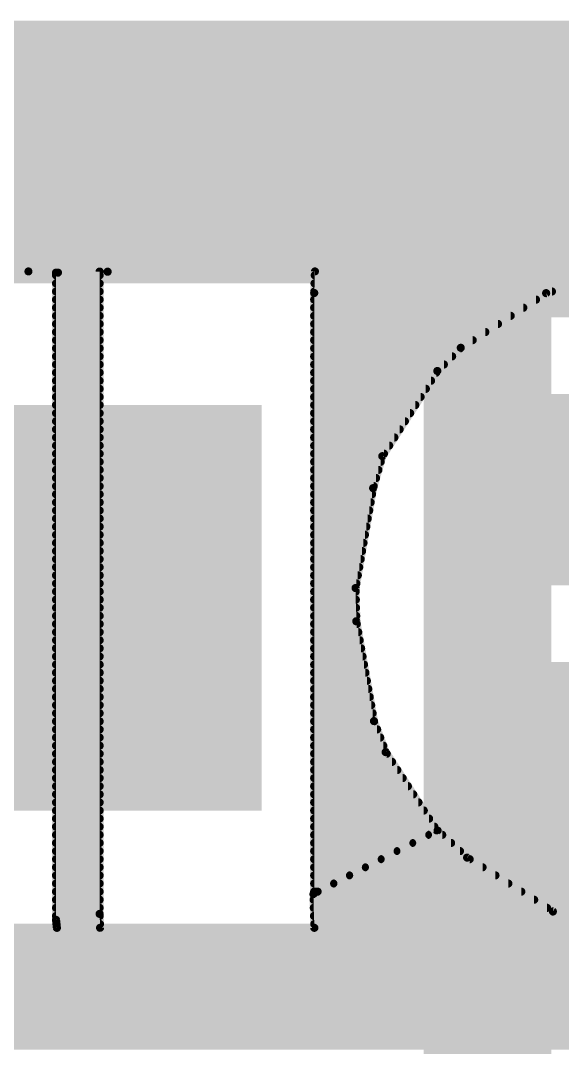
# Model space of a CAD drawing. Extents: x -27.9 to 58.7, y -12 to 40.1.
# Drawn here: x 23.142 to 23.992, y 16.71 to 18.319 of the extents above; entities that cross this region are included whole.
import ezdxf

# ---------------------------------------------------------------- set-up
doc = ezdxf.new("R2010")
doc.units = 0
for name, color, linetype in [('16', 132, 'CONTINUOUS'), ('21', 41, 'CONTINUOUS'), ('22', 40, 'CONTINUOUS')]:
    doc.layers.add(name, color=color, linetype=linetype)

# ---------------------------------------------------------------- blocks, each defined once
blk = doc.blocks.new('RECT')
blk.add_solid([(-0.5, -0.5), (0.5, -0.5), (-0.5, 0.5), (0.5, 0.5)])

msp = doc.modelspace()

# ---------------------------------------------------------------- linework, layer by layer
at = {"layer": '21', "const_width": 0.0127}
for points in [[(24.0608, 18.3123), (20.3557, 18.3123)], [(20.2309, 18.3007), (24.1764, 18.3007)], [(20.1442, 18.288), (24.2568, 18.288)], [(20.1038, 18.2753), (24.3015, 18.2753)], [(20.023, 18.2499), (24.3814, 18.2499)], [(20.0634, 18.2626), (24.3424, 18.2626)], [(19.9875, 18.2372), (24.4156, 18.2372)], [(19.9641, 18.2245), (24.4406, 18.2245)], [(19.9173, 18.1991), (24.4872, 18.1991)], [(19.9407, 18.2118), (24.4639, 18.2118)], [(19.8939, 18.1864), (24.5105, 18.1864)], [(19.8705, 18.1737), (24.5339, 18.1737)], [(19.8493, 18.161), (24.5572, 18.161)], [(19.816, 18.1356), (24.589, 18.1356)], [(19.8327, 18.1483), (24.5736, 18.1483)], [(19.8004, 18.1229), (24.6044, 18.1229)], [(19.785, 18.1102), (24.6198, 18.1102)], [(19.7696, 18.0975), (24.6352, 18.0975)], [(19.7388, 18.0721), (24.6659, 18.0721)], [(19.7542, 18.0848), (24.6506, 18.0848)], [(19.7249, 18.0594), (24.6813, 18.0594)], [(19.7126, 18.0467), (24.693, 18.0467)], [(19.7002, 18.034), (24.7044, 18.034)], [(19.6783, 18.0086), (24.7264, 18.0086)], [(19.6888, 18.0213), (24.7158, 18.0213)], [(19.6679, 17.9959), (24.7369, 17.9959)], [(19.6574, 17.9832), (24.7474, 17.9832)], [(19.6364, 17.9578), (24.7683, 17.9578)], [(19.6469, 17.9705), (24.7579, 17.9705)], [(19.6261, 17.9451), (24.7788, 17.9451)], [(20.3647, 17.9324), (24.1685, 17.9324)], [(22.89, 17.9258), (23.1546, 17.9258)], [(23.1546, 17.9258), (23.2009, 17.9239)], [(23.2662, 17.9255), (23.1979, 17.9238)], [(23.2009, 17.9239), (23.2787, 17.9253)], [(23.2662, 16.9196), (23.2662, 17.9255)], [(23.2787, 17.9253), (23.6036, 17.9258)], [(23.6036, 17.9258), (23.6025, 17.892)], [(23.1979, 17.9238), (23.1979, 16.9103)], [(23.1979, 17.9197), (23.2662, 17.9197)], [(23.6034, 17.9197), (24.0956, 17.9197)], [(23.1979, 17.907), (23.2662, 17.907)], [(23.1979, 17.8943), (23.2662, 17.8943)], [(23.6026, 17.8943), (23.975, 17.8943)], [(23.603, 17.907), (24.0227, 17.907)], [(23.966, 17.8918), (24.0162, 17.9059)], [(23.1979, 17.8816), (23.2662, 17.8816)], [(23.6025, 17.892), (23.6025, 16.9518)], [(23.6025, 17.8816), (23.9501, 17.8816)], [(23.8322, 17.8062), (23.966, 17.8918)], [(23.1979, 17.8689), (23.2662, 17.8689)], [(23.6025, 17.8689), (23.9302, 17.8689)], [(23.1979, 17.8562), (23.2662, 17.8562)], [(23.6025, 17.8562), (23.9104, 17.8562)], [(23.1979, 17.8435), (23.2662, 17.8435)], [(23.1979, 17.8308), (23.2662, 17.8308)], [(23.6025, 17.8435), (23.8905, 17.8435)], [(23.6025, 17.8308), (23.8707, 17.8308)], [(23.1979, 17.8181), (23.2662, 17.8181)], [(23.6025, 17.8181), (23.8508, 17.8181)], [(23.1979, 17.8054), (23.2662, 17.8054)], [(23.6025, 17.8054), (23.8314, 17.8054)], [(23.7954, 17.7698), (23.8322, 17.8062)], [(23.1979, 17.7927), (23.2662, 17.7927)], [(23.6025, 17.7927), (23.8186, 17.7927)], [(23.1979, 17.78), (23.2662, 17.78)], [(23.1979, 17.7673), (23.2662, 17.7673)], [(23.6025, 17.78), (23.8057, 17.78)], [(23.6025, 17.7673), (23.7938, 17.7673)], [(23.7093, 17.6364), (23.7954, 17.7698)], [(23.1979, 17.7546), (23.2662, 17.7546)], [(23.6025, 17.7546), (23.7856, 17.7546)], [(23.1979, 17.7419), (23.2662, 17.7419)], [(23.6025, 17.7419), (23.7774, 17.7419)], [(23.1979, 17.7292), (23.2662, 17.7292)], [(23.1979, 17.7165), (23.2662, 17.7165)], [(23.6025, 17.7292), (23.7692, 17.7292)], [(23.6025, 17.7165), (23.761, 17.7165)], [(23.1979, 17.7038), (23.2662, 17.7038)], [(23.6025, 17.7038), (23.7528, 17.7038)], [(23.1979, 17.6911), (23.2662, 17.6911)], [(23.6025, 17.6911), (23.7446, 17.6911)], [(23.1979, 17.6784), (23.2662, 17.6784)], [(23.6025, 17.6784), (23.7364, 17.6784)], [(23.1979, 17.6657), (23.2662, 17.6657)], [(23.1979, 17.653), (23.2662, 17.653)], [(23.6025, 17.6657), (23.7282, 17.6657)], [(23.6025, 17.653), (23.72, 17.653)], [(23.1979, 17.6403), (23.2662, 17.6403)], [(23.6025, 17.6403), (23.7118, 17.6403)], [(23.6948, 17.5864), (23.7093, 17.6364)], [(23.1979, 17.6276), (23.2662, 17.6276)], [(23.6025, 17.6276), (23.7067, 17.6276)], [(23.1979, 17.6149), (23.2662, 17.6149)], [(23.6025, 17.6149), (23.7031, 17.6149)], [(23.1979, 17.6022), (23.2662, 17.6022)], [(23.1979, 17.5895), (23.2662, 17.5895)], [(23.6025, 17.6022), (23.6994, 17.6022)], [(23.6025, 17.5895), (23.6957, 17.5895)], [(23.1979, 17.5768), (23.2662, 17.5768)], [(23.6025, 17.5768), (23.6931, 17.5768)], [(23.6673, 17.43), (23.6948, 17.5864)], [(23.1979, 17.5641), (23.2662, 17.5641)], [(23.6025, 17.5641), (23.6909, 17.5641)], [(23.1979, 17.5514), (23.2662, 17.5514)], [(23.6025, 17.5514), (23.6887, 17.5514)], [(23.1979, 17.5387), (23.2662, 17.5387)], [(23.1979, 17.526), (23.2662, 17.526)], [(23.6025, 17.5387), (23.6864, 17.5387)], [(23.6025, 17.526), (23.6842, 17.526)], [(23.1979, 17.5133), (23.2662, 17.5133)], [(23.6025, 17.5133), (23.682, 17.5133)], [(23.1979, 17.5006), (23.2662, 17.5006)], [(23.6025, 17.5006), (23.6797, 17.5006)], [(23.1979, 17.4879), (23.2662, 17.4879)], [(23.1979, 17.4752), (23.2662, 17.4752)], [(23.6025, 17.4879), (23.6775, 17.4879)], [(23.6025, 17.4752), (23.6753, 17.4752)], [(23.1979, 17.4625), (23.2662, 17.4625)], [(23.6025, 17.4625), (23.673, 17.4625)], [(23.1979, 17.4498), (23.2662, 17.4498)], [(23.6025, 17.4498), (23.6708, 17.4498)], [(23.1979, 17.4371), (23.2662, 17.4371)], [(23.6025, 17.4371), (23.6686, 17.4371)], [(23.6685, 17.3779), (23.6673, 17.43)], [(23.1979, 17.4244), (23.2662, 17.4244)], [(23.1979, 17.4117), (23.2662, 17.4117)], [(23.6025, 17.4244), (23.6675, 17.4244)], [(23.6025, 17.4117), (23.6677, 17.4117)], [(23.1979, 17.399), (23.2662, 17.399)], [(23.6025, 17.399), (23.668, 17.399)], [(23.1979, 17.3863), (23.2662, 17.3863)], [(23.6025, 17.3863), (23.6683, 17.3863)], [(23.1979, 17.3736), (23.2662, 17.3736)], [(23.6025, 17.3736), (23.6692, 17.3736)], [(23.6962, 17.2215), (23.6685, 17.3779)], [(23.1979, 17.3609), (23.2662, 17.3609)], [(23.1979, 17.3482), (23.2662, 17.3482)], [(23.6025, 17.3609), (23.6715, 17.3609)], [(23.6025, 17.3482), (23.6737, 17.3482)], [(23.1979, 17.3355), (23.2662, 17.3355)], [(23.6025, 17.3355), (23.676, 17.3355)], [(23.1979, 17.3228), (23.2662, 17.3228)], [(23.6025, 17.3228), (23.6782, 17.3228)], [(23.1979, 17.3101), (23.2662, 17.3101)], [(23.6025, 17.3101), (23.6805, 17.3101)], [(23.1979, 17.2974), (23.2662, 17.2974)], [(23.1979, 17.2847), (23.2662, 17.2847)], [(23.6025, 17.2974), (23.6827, 17.2974)], [(23.6025, 17.2847), (23.685, 17.2847)], [(23.1979, 17.272), (23.2662, 17.272)], [(23.6025, 17.272), (23.6872, 17.272)], [(23.1979, 17.2593), (23.2662, 17.2593)], [(23.6025, 17.2593), (23.6895, 17.2593)], [(23.1979, 17.2466), (23.2662, 17.2466)], [(23.1979, 17.2339), (23.2662, 17.2339)], [(23.6025, 17.2466), (23.6918, 17.2466)], [(23.6025, 17.2339), (23.694, 17.2339)], [(23.1979, 17.2212), (23.2662, 17.2212)], [(23.6025, 17.2212), (23.6963, 17.2212)], [(23.7145, 17.173), (23.6962, 17.2215)], [(23.1979, 17.2085), (23.2662, 17.2085)], [(23.6025, 17.2085), (23.7011, 17.2085)], [(23.1979, 17.1958), (23.2662, 17.1958)], [(23.6025, 17.1958), (23.7059, 17.1958)], [(23.1979, 17.1831), (23.2662, 17.1831)], [(23.1979, 17.1704), (23.2662, 17.1704)], [(23.6025, 17.1831), (23.7107, 17.1831)], [(23.6025, 17.1704), (23.7162, 17.1704)], [(23.7945, 17.0505), (23.7145, 17.173)], [(23.1979, 17.1577), (23.2662, 17.1577)], [(23.6025, 17.1577), (23.7245, 17.1577)], [(23.1979, 17.145), (23.2662, 17.145)], [(23.6025, 17.145), (23.7328, 17.145)], [(23.1979, 17.1323), (23.2662, 17.1323)], [(23.6025, 17.1323), (23.7411, 17.1323)], [(23.1979, 17.1196), (23.2662, 17.1196)], [(23.1979, 17.1069), (23.2662, 17.1069)], [(23.6025, 17.1196), (23.7493, 17.1196)], [(23.6025, 17.1069), (23.7576, 17.1069)], [(23.1979, 17.0942), (23.2662, 17.0942)], [(23.6025, 17.0942), (23.7659, 17.0942)], [(23.1979, 17.0815), (23.2662, 17.0815)], [(23.6025, 17.0815), (23.7742, 17.0815)], [(23.1979, 17.0688), (23.2662, 17.0688)], [(23.6025, 17.0688), (23.7825, 17.0688)], [(23.1979, 17.0561), (23.2662, 17.0561)], [(23.1979, 17.0434), (23.2662, 17.0434)], [(23.7959, 17.05), (23.6014, 16.9506)], [(23.6025, 17.0561), (23.7908, 17.0561)], [(23.6025, 16.9518), (23.7945, 17.0505)], [(23.6025, 17.0434), (23.7807, 17.0434)], [(23.7829, 17.0434), (23.8031, 17.0434)], [(23.8421, 17.0078), (23.7959, 17.05)], [(23.1979, 17.0307), (23.2662, 17.0307)], [(23.6025, 17.0307), (23.756, 17.0307)], [(23.758, 17.0307), (23.817, 17.0307)], [(23.1979, 17.018), (23.2662, 17.018)], [(23.6025, 17.018), (23.7313, 17.018)], [(23.7332, 17.018), (23.8309, 17.018)], [(23.1979, 17.0053), (23.2662, 17.0053)], [(23.1979, 16.9926), (23.2662, 16.9926)], [(23.6025, 17.0053), (23.7066, 17.0053)], [(23.6025, 16.9926), (23.6819, 16.9926)], [(23.6835, 16.9926), (23.8663, 16.9926)], [(23.7083, 17.0053), (23.8461, 17.0053)], [(23.9765, 16.9234), (23.8421, 17.0078)], [(23.1979, 16.9799), (23.2662, 16.9799)], [(23.6025, 16.9799), (23.6572, 16.9799)], [(23.6586, 16.9799), (23.8865, 16.9799)], [(23.1979, 16.9672), (23.2662, 16.9672)], [(23.6025, 16.9672), (23.6325, 16.9672)], [(23.6338, 16.9672), (23.9067, 16.9672)], [(23.1979, 16.9545), (23.2662, 16.9545)], [(23.6014, 16.9506), (23.6027, 16.8979)], [(23.6025, 16.9545), (23.6078, 16.9545)], [(23.6089, 16.9545), (23.927, 16.9545)], [(23.1979, 16.9418), (23.2662, 16.9418)], [(23.1979, 16.9291), (23.2662, 16.9291)], [(23.6016, 16.9418), (23.9472, 16.9418)], [(23.6019, 16.9291), (23.9674, 16.9291)], [(23.1979, 16.9164), (23.2663, 16.9164)], [(23.2669, 16.8979), (23.2662, 16.9196)], [(23.6022, 16.9164), (24.0171, 16.9164)], [(24.1852, 16.8875), (23.9765, 16.9234)], [(23.1992, 16.8979), (22.8613, 16.8979)], [(23.1979, 16.9103), (23.1992, 16.8979)], [(23.1986, 16.9037), (23.2667, 16.9037)], [(23.6027, 16.8979), (23.2669, 16.8979)], [(23.6026, 16.9037), (24.0909, 16.9037)], [(20.9578, 16.891), (24.1646, 16.891)], [(20.9578, 16.8783), (24.7638, 16.8783)], [(20.9578, 16.8656), (24.7533, 16.8656)], [(20.9578, 16.8529), (24.7428, 16.8529)], [(20.9578, 16.8402), (24.7323, 16.8402)], [(20.9578, 16.8275), (24.7219, 16.8275)], [(20.9578, 16.8148), (24.7112, 16.8148)], [(20.9578, 16.8021), (24.6991, 16.8021)], [(20.9578, 16.7894), (24.687, 16.7894)], [(20.9578, 16.7767), (24.6746, 16.7767)], [(20.9578, 16.764), (24.6589, 16.764)], [(20.9578, 16.7513), (24.6433, 16.7513)], [(20.9578, 16.7386), (24.6276, 16.7386)], [(20.9578, 16.7259), (24.6119, 16.7259)], [(20.9578, 16.7132), (24.5963, 16.7132)]]:
    msp.add_lwpolyline(points, dxfattribs=at)
at = {"layer": '21', "const_width": 0.0064}
for points in [[(23.1548, 17.9289, 1), (23.1545, 17.9226)], [(23.1546, 17.9226, 1), (23.1546, 17.9289)], [(23.2694, 17.9255, 1), (23.263, 17.9255)], [(23.2663, 17.9223, 1), (23.2661, 17.9286)], [(23.2787, 17.9285, 1), (23.2787, 17.9221)], [(23.2788, 17.9221, 1), (23.2787, 17.9285)], [(23.6068, 17.9256, 1), (23.6005, 17.9259)], [(23.6036, 17.9226, 1), (23.6036, 17.9289)], [(23.1978, 17.927, 1), (23.1979, 17.9207)], [(23.201, 17.9238, 1), (23.1947, 17.9238)], [(23.1979, 17.9229, 1), (23.1979, 17.9165)], [(23.2008, 17.927, 1), (23.201, 17.9207)], [(23.2008, 17.9207, 1), (23.201, 17.927)], [(23.2662, 17.9165, 1), (23.2662, 17.9229)], [(23.6034, 17.9229, 1), (23.6034, 17.9165)], [(23.1979, 17.9102, 1), (23.1979, 17.9038)], [(23.1979, 17.8975, 1), (23.1979, 17.8911)], [(23.2662, 17.9038, 1), (23.2662, 17.9102)], [(23.2662, 17.8911, 1), (23.2662, 17.8975)], [(23.6026, 17.8975, 1), (23.6026, 17.8911)], [(23.603, 17.9102, 1), (23.603, 17.9038)], [(23.975, 17.8911, 1), (23.975, 17.8975)], [(23.1979, 17.8848, 1), (23.1979, 17.8784)], [(23.2662, 17.8784, 1), (23.2662, 17.8848)], [(23.6057, 17.892, 1), (23.5993, 17.892)], [(23.5993, 17.8921, 1), (23.6057, 17.8919)], [(23.6025, 17.8848, 1), (23.6025, 17.8784)], [(23.9501, 17.8784, 1), (23.9501, 17.8848)], [(23.9651, 17.8948, 1), (23.9668, 17.8887)], [(23.9677, 17.8891, 1), (23.9643, 17.8944)], [(23.1979, 17.8721, 1), (23.1979, 17.8657)], [(23.2662, 17.8657, 1), (23.2662, 17.8721)], [(23.6025, 17.8721, 1), (23.6025, 17.8657)], [(23.9302, 17.8657, 1), (23.9302, 17.8721)], [(23.1979, 17.8594, 1), (23.1979, 17.853)], [(23.2662, 17.853, 1), (23.2662, 17.8594)], [(23.6025, 17.8594, 1), (23.6025, 17.853)], [(23.9104, 17.853, 1), (23.9104, 17.8594)], [(23.1979, 17.8467, 1), (23.1979, 17.8403)], [(23.1979, 17.834, 1), (23.1979, 17.8276)], [(23.2662, 17.8403, 1), (23.2662, 17.8467)], [(23.2662, 17.8276, 1), (23.2662, 17.834)], [(23.6025, 17.8467, 1), (23.6025, 17.8403)], [(23.6025, 17.834, 1), (23.6025, 17.8276)], [(23.8707, 17.8276, 1), (23.8707, 17.834)], [(23.8905, 17.8403, 1), (23.8905, 17.8467)], [(23.1979, 17.8213, 1), (23.1979, 17.8149)], [(23.2662, 17.8149, 1), (23.2662, 17.8213)], [(23.6025, 17.8213, 1), (23.6025, 17.8149)], [(23.8508, 17.8149, 1), (23.8508, 17.8213)], [(23.1979, 17.8086, 1), (23.1979, 17.8022)], [(23.2662, 17.8022, 1), (23.2662, 17.8086)], [(23.6025, 17.8086, 1), (23.6025, 17.8022)], [(23.8305, 17.8089, 1), (23.8339, 17.8035)], [(23.8344, 17.8039, 1), (23.83, 17.8084)], [(23.8314, 17.8022, 1), (23.8314, 17.8086)], [(23.1979, 17.7959, 1), (23.1979, 17.7895)], [(23.2662, 17.7895, 1), (23.2662, 17.7959)], [(23.6025, 17.7959, 1), (23.6025, 17.7895)], [(23.8186, 17.7895, 1), (23.8186, 17.7959)], [(23.1979, 17.7832, 1), (23.1979, 17.7768)], [(23.1979, 17.7705, 1), (23.1979, 17.7641)], [(23.2662, 17.7768, 1), (23.2662, 17.7832)], [(23.2662, 17.7641, 1), (23.2662, 17.7705)], [(23.6025, 17.7832, 1), (23.6025, 17.7768)], [(23.6025, 17.7705, 1), (23.6025, 17.7641)], [(23.7932, 17.7721, 1), (23.7977, 17.7676)], [(23.7981, 17.7681, 1), (23.7928, 17.7715)], [(23.7938, 17.7641, 1), (23.7938, 17.7705)], [(23.8057, 17.7768, 1), (23.8057, 17.7832)], [(23.1979, 17.7578, 1), (23.1979, 17.7514)], [(23.2662, 17.7514, 1), (23.2662, 17.7578)], [(23.6025, 17.7578, 1), (23.6025, 17.7514)], [(23.7856, 17.7514, 1), (23.7856, 17.7578)], [(23.1979, 17.7451, 1), (23.1979, 17.7387)], [(23.2662, 17.7387, 1), (23.2662, 17.7451)], [(23.6025, 17.7451, 1), (23.6025, 17.7387)], [(23.7774, 17.7387, 1), (23.7774, 17.7451)], [(23.1979, 17.7324, 1), (23.1979, 17.726)], [(23.1979, 17.7197, 1), (23.1979, 17.7133)], [(23.2662, 17.726, 1), (23.2662, 17.7324)], [(23.2662, 17.7133, 1), (23.2662, 17.7197)], [(23.6025, 17.7324, 1), (23.6025, 17.726)], [(23.6025, 17.7197, 1), (23.6025, 17.7133)], [(23.761, 17.7133, 1), (23.761, 17.7197)], [(23.7692, 17.726, 1), (23.7692, 17.7324)], [(23.1979, 17.707, 1), (23.1979, 17.7006)], [(23.2662, 17.7006, 1), (23.2662, 17.707)], [(23.6025, 17.707, 1), (23.6025, 17.7006)], [(23.7528, 17.7006, 1), (23.7528, 17.707)], [(23.1979, 17.6943, 1), (23.1979, 17.6879)], [(23.2662, 17.6879, 1), (23.2662, 17.6943)], [(23.6025, 17.6943, 1), (23.6025, 17.6879)], [(23.7446, 17.6879, 1), (23.7446, 17.6943)], [(23.1979, 17.6816, 1), (23.1979, 17.6752)], [(23.2662, 17.6752, 1), (23.2662, 17.6816)], [(23.6025, 17.6816, 1), (23.6025, 17.6752)], [(23.7364, 17.6752, 1), (23.7364, 17.6816)], [(23.1979, 17.6689, 1), (23.1979, 17.6625)], [(23.1979, 17.6562, 1), (23.1979, 17.6498)], [(23.2662, 17.6625, 1), (23.2662, 17.6689)], [(23.2662, 17.6498, 1), (23.2662, 17.6562)], [(23.6025, 17.6689, 1), (23.6025, 17.6625)], [(23.6025, 17.6562, 1), (23.6025, 17.6498)], [(23.72, 17.6498, 1), (23.72, 17.6562)], [(23.7282, 17.6625, 1), (23.7282, 17.6689)], [(23.1979, 17.6435, 1), (23.1979, 17.6371)], [(23.2662, 17.6371, 1), (23.2662, 17.6435)], [(23.6025, 17.6435, 1), (23.6025, 17.6371)], [(23.7123, 17.6356, 1), (23.7062, 17.6373)], [(23.7118, 17.6371, 1), (23.7118, 17.6435)], [(23.1979, 17.6308, 1), (23.1979, 17.6244)], [(23.2662, 17.6244, 1), (23.2662, 17.6308)], [(23.6025, 17.6308, 1), (23.6025, 17.6244)], [(23.7066, 17.6382, 1), (23.7119, 17.6347)], [(23.7067, 17.6244, 1), (23.7067, 17.6308)], [(23.1979, 17.6181, 1), (23.1979, 17.6117)], [(23.2662, 17.6117, 1), (23.2662, 17.6181)], [(23.6025, 17.6181, 1), (23.6025, 17.6117)], [(23.7031, 17.6117, 1), (23.7031, 17.6181)], [(23.1979, 17.6054, 1), (23.1979, 17.599)], [(23.1979, 17.5927, 1), (23.1979, 17.5863)], [(23.2662, 17.599, 1), (23.2662, 17.6054)], [(23.2662, 17.5863, 1), (23.2662, 17.5927)], [(23.6025, 17.6054, 1), (23.6025, 17.599)], [(23.6025, 17.5927, 1), (23.6025, 17.5863)], [(23.6957, 17.5863, 1), (23.6957, 17.5927)], [(23.6994, 17.599, 1), (23.6994, 17.6054)], [(23.1979, 17.58, 1), (23.1979, 17.5736)], [(23.2662, 17.5736, 1), (23.2662, 17.58)], [(23.6025, 17.58, 1), (23.6025, 17.5736)], [(23.698, 17.5858, 1), (23.6917, 17.5869)], [(23.6918, 17.5873, 1), (23.6979, 17.5855)], [(23.6931, 17.5736, 1), (23.6931, 17.58)], [(23.1979, 17.5673, 1), (23.1979, 17.5609)], [(23.2662, 17.5609, 1), (23.2662, 17.5673)], [(23.6025, 17.5673, 1), (23.6025, 17.5609)], [(23.6909, 17.5609, 1), (23.6909, 17.5673)], [(23.1979, 17.5546, 1), (23.1979, 17.5482)], [(23.2662, 17.5482, 1), (23.2662, 17.5546)], [(23.6025, 17.5546, 1), (23.6025, 17.5482)], [(23.6887, 17.5482, 1), (23.6887, 17.5546)], [(23.1979, 17.5419, 1), (23.1979, 17.5355)], [(23.1979, 17.5292, 1), (23.1979, 17.5228)], [(23.2662, 17.5355, 1), (23.2662, 17.5419)], [(23.2662, 17.5228, 1), (23.2662, 17.5292)], [(23.6025, 17.5419, 1), (23.6025, 17.5355)], [(23.6025, 17.5292, 1), (23.6025, 17.5228)], [(23.6842, 17.5228, 1), (23.6842, 17.5292)], [(23.6864, 17.5355, 1), (23.6864, 17.5419)], [(23.1979, 17.5165, 1), (23.1979, 17.5101)], [(23.2662, 17.5101, 1), (23.2662, 17.5165)], [(23.6025, 17.5165, 1), (23.6025, 17.5101)], [(23.682, 17.5101, 1), (23.682, 17.5165)], [(23.1979, 17.5038, 1), (23.1979, 17.4974)], [(23.2662, 17.4974, 1), (23.2662, 17.5038)], [(23.6025, 17.5038, 1), (23.6025, 17.4974)], [(23.6797, 17.4974, 1), (23.6797, 17.5038)], [(23.1979, 17.4911, 1), (23.1979, 17.4847)], [(23.1979, 17.4784, 1), (23.1979, 17.472)], [(23.2662, 17.4847, 1), (23.2662, 17.4911)], [(23.2662, 17.472, 1), (23.2662, 17.4784)], [(23.6025, 17.4911, 1), (23.6025, 17.4847)], [(23.6025, 17.4784, 1), (23.6025, 17.472)], [(23.6753, 17.472, 1), (23.6753, 17.4784)], [(23.6775, 17.4847, 1), (23.6775, 17.4911)], [(23.1979, 17.4657, 1), (23.1979, 17.4593)], [(23.2662, 17.4593, 1), (23.2662, 17.4657)], [(23.6025, 17.4657, 1), (23.6025, 17.4593)], [(23.673, 17.4593, 1), (23.673, 17.4657)], [(23.1979, 17.453, 1), (23.1979, 17.4466)], [(23.2662, 17.4466, 1), (23.2662, 17.453)], [(23.6025, 17.453, 1), (23.6025, 17.4466)], [(23.6708, 17.4466, 1), (23.6708, 17.453)], [(23.1979, 17.4403, 1), (23.1979, 17.4339)], [(23.2662, 17.4339, 1), (23.2662, 17.4403)], [(23.6025, 17.4403, 1), (23.6025, 17.4339)], [(23.6705, 17.4301, 1), (23.6642, 17.4299)], [(23.6642, 17.4305, 1), (23.6705, 17.4294)], [(23.6686, 17.4339, 1), (23.6686, 17.4403)], [(23.1979, 17.4276, 1), (23.1979, 17.4212)], [(23.1979, 17.4149, 1), (23.1979, 17.4085)], [(23.2662, 17.4212, 1), (23.2662, 17.4276)], [(23.2662, 17.4085, 1), (23.2662, 17.4149)], [(23.6025, 17.4276, 1), (23.6025, 17.4212)], [(23.6025, 17.4149, 1), (23.6025, 17.4085)], [(23.6675, 17.4212, 1), (23.6675, 17.4276)], [(23.6677, 17.4085, 1), (23.6677, 17.4149)], [(23.1979, 17.4022, 1), (23.1979, 17.3958)], [(23.2662, 17.3958, 1), (23.2662, 17.4022)], [(23.6025, 17.4022, 1), (23.6025, 17.3958)], [(23.668, 17.3958, 1), (23.668, 17.4022)], [(23.1979, 17.3895, 1), (23.1979, 17.3831)], [(23.2662, 17.3831, 1), (23.2662, 17.3895)], [(23.6025, 17.3895, 1), (23.6025, 17.3831)], [(23.6683, 17.3831, 1), (23.6683, 17.3895)], [(23.1979, 17.3768, 1), (23.1979, 17.3704)], [(23.2662, 17.3704, 1), (23.2662, 17.3768)], [(23.6025, 17.3768, 1), (23.6025, 17.3704)], [(23.6716, 17.3784, 1), (23.6653, 17.3773)], [(23.6653, 17.3778, 1), (23.6716, 17.3779)], [(23.6692, 17.3704, 1), (23.6692, 17.3768)], [(23.1979, 17.3641, 1), (23.1979, 17.3577)], [(23.1979, 17.3514, 1), (23.1979, 17.345)], [(23.2662, 17.3577, 1), (23.2662, 17.3641)], [(23.2662, 17.345, 1), (23.2662, 17.3514)], [(23.6025, 17.3641, 1), (23.6025, 17.3577)], [(23.6025, 17.3514, 1), (23.6025, 17.345)], [(23.6715, 17.3577, 1), (23.6715, 17.3641)], [(23.6737, 17.345, 1), (23.6737, 17.3514)], [(23.1979, 17.3387, 1), (23.1979, 17.3323)], [(23.2662, 17.3323, 1), (23.2662, 17.3387)], [(23.6025, 17.3387, 1), (23.6025, 17.3323)], [(23.676, 17.3323, 1), (23.676, 17.3387)], [(23.1979, 17.326, 1), (23.1979, 17.3196)], [(23.2662, 17.3196, 1), (23.2662, 17.326)], [(23.6025, 17.326, 1), (23.6025, 17.3196)], [(23.6782, 17.3196, 1), (23.6782, 17.326)], [(23.1979, 17.3133, 1), (23.1979, 17.3069)], [(23.2662, 17.3069, 1), (23.2662, 17.3133)], [(23.6025, 17.3133, 1), (23.6025, 17.3069)], [(23.6805, 17.3069, 1), (23.6805, 17.3133)], [(23.1979, 17.3006, 1), (23.1979, 17.2942)], [(23.1979, 17.2879, 1), (23.1979, 17.2815)], [(23.2662, 17.2942, 1), (23.2662, 17.3006)], [(23.2662, 17.2815, 1), (23.2662, 17.2879)], [(23.6025, 17.3006, 1), (23.6025, 17.2942)], [(23.6025, 17.2879, 1), (23.6025, 17.2815)], [(23.6827, 17.2942, 1), (23.6827, 17.3006)], [(23.685, 17.2815, 1), (23.685, 17.2879)], [(23.1979, 17.2752, 1), (23.1979, 17.2688)], [(23.2662, 17.2688, 1), (23.2662, 17.2752)], [(23.6025, 17.2752, 1), (23.6025, 17.2688)], [(23.6872, 17.2688, 1), (23.6872, 17.2752)], [(23.1979, 17.2625, 1), (23.1979, 17.2561)], [(23.2662, 17.2561, 1), (23.2662, 17.2625)], [(23.6025, 17.2625, 1), (23.6025, 17.2561)], [(23.6895, 17.2561, 1), (23.6895, 17.2625)], [(23.1979, 17.2498, 1), (23.1979, 17.2434)], [(23.1979, 17.2371, 1), (23.1979, 17.2307)], [(23.2662, 17.2434, 1), (23.2662, 17.2498)], [(23.2662, 17.2307, 1), (23.2662, 17.2371)], [(23.6025, 17.2498, 1), (23.6025, 17.2434)], [(23.6025, 17.2371, 1), (23.6025, 17.2307)], [(23.6918, 17.2434, 1), (23.6918, 17.2498)], [(23.694, 17.2307, 1), (23.694, 17.2371)], [(23.1979, 17.2244, 1), (23.1979, 17.218)], [(23.2662, 17.218, 1), (23.2662, 17.2244)], [(23.6025, 17.2244, 1), (23.6025, 17.218)], [(23.6992, 17.2226, 1), (23.6932, 17.2204)], [(23.6931, 17.221, 1), (23.6993, 17.2221)], [(23.6963, 17.218, 1), (23.6963, 17.2244)], [(23.1979, 17.2117, 1), (23.1979, 17.2053)], [(23.2662, 17.2053, 1), (23.2662, 17.2117)], [(23.6025, 17.2117, 1), (23.6025, 17.2053)], [(23.7011, 17.2053, 1), (23.7011, 17.2117)], [(23.1979, 17.199, 1), (23.1979, 17.1926)], [(23.2662, 17.1926, 1), (23.2662, 17.199)], [(23.6025, 17.199, 1), (23.6025, 17.1926)], [(23.7059, 17.1926, 1), (23.7059, 17.199)], [(23.1979, 17.1863, 1), (23.1979, 17.1799)], [(23.1979, 17.1736, 1), (23.1979, 17.1672)], [(23.2662, 17.1799, 1), (23.2662, 17.1863)], [(23.2662, 17.1672, 1), (23.2662, 17.1736)], [(23.6025, 17.1863, 1), (23.6025, 17.1799)], [(23.6025, 17.1736, 1), (23.6025, 17.1672)], [(23.7107, 17.1799, 1), (23.7107, 17.1863)], [(23.7172, 17.1747, 1), (23.7118, 17.1712)], [(23.7115, 17.1719, 1), (23.7175, 17.1741)], [(23.7162, 17.1672, 1), (23.7162, 17.1736)], [(23.1979, 17.1609, 1), (23.1979, 17.1545)], [(23.2662, 17.1545, 1), (23.2662, 17.1609)], [(23.6025, 17.1609, 1), (23.6025, 17.1545)], [(23.7245, 17.1545, 1), (23.7245, 17.1609)], [(23.1979, 17.1482, 1), (23.1979, 17.1418)], [(23.2662, 17.1418, 1), (23.2662, 17.1482)], [(23.6025, 17.1482, 1), (23.6025, 17.1418)], [(23.7328, 17.1418, 1), (23.7328, 17.1482)], [(23.1979, 17.1355, 1), (23.1979, 17.1291)], [(23.2662, 17.1291, 1), (23.2662, 17.1355)], [(23.6025, 17.1355, 1), (23.6025, 17.1291)], [(23.7411, 17.1291, 1), (23.7411, 17.1355)], [(23.1979, 17.1228, 1), (23.1979, 17.1164)], [(23.1979, 17.1101, 1), (23.1979, 17.1037)], [(23.2662, 17.1164, 1), (23.2662, 17.1228)], [(23.2662, 17.1037, 1), (23.2662, 17.1101)], [(23.6025, 17.1228, 1), (23.6025, 17.1164)], [(23.6025, 17.1101, 1), (23.6025, 17.1037)], [(23.7493, 17.1164, 1), (23.7493, 17.1228)], [(23.7576, 17.1037, 1), (23.7576, 17.1101)], [(23.1979, 17.0974, 1), (23.1979, 17.091)], [(23.2662, 17.091, 1), (23.2662, 17.0974)], [(23.6025, 17.0974, 1), (23.6025, 17.091)], [(23.7659, 17.091, 1), (23.7659, 17.0974)], [(23.1979, 17.0847, 1), (23.1979, 17.0783)], [(23.2662, 17.0783, 1), (23.2662, 17.0847)], [(23.6025, 17.0847, 1), (23.6025, 17.0783)], [(23.7742, 17.0783, 1), (23.7742, 17.0847)], [(23.1979, 17.072, 1), (23.1979, 17.0656)], [(23.2662, 17.0656, 1), (23.2662, 17.072)], [(23.6025, 17.072, 1), (23.6025, 17.0656)], [(23.7825, 17.0656, 1), (23.7825, 17.072)], [(23.1979, 17.0593, 1), (23.1979, 17.0529)], [(23.1979, 17.0466, 1), (23.1979, 17.0402)], [(23.2662, 17.0529, 1), (23.2662, 17.0593)], [(23.2662, 17.0402, 1), (23.2662, 17.0466)], [(23.6025, 17.0593, 1), (23.6025, 17.0529)], [(23.6025, 17.0466, 1), (23.6025, 17.0402)], [(23.7829, 17.0466, 1), (23.7829, 17.0402)], [(23.7807, 17.0402, 1), (23.7807, 17.0466)], [(23.7908, 17.0529, 1), (23.7908, 17.0593)], [(23.7918, 17.0487, 1), (23.7971, 17.0522)], [(23.798, 17.0524, 1), (23.7937, 17.0477)], [(23.7959, 17.0476, 1), (23.793, 17.0533)], [(23.7973, 17.0472, 1), (23.7944, 17.0529)], [(23.8031, 17.0402, 1), (23.8031, 17.0466)], [(23.1979, 17.0339, 1), (23.1979, 17.0275)], [(23.2662, 17.0275, 1), (23.2662, 17.0339)], [(23.6025, 17.0339, 1), (23.6025, 17.0275)], [(23.758, 17.0339, 1), (23.758, 17.0275)], [(23.756, 17.0275, 1), (23.756, 17.0339)], [(23.817, 17.0275, 1), (23.817, 17.0339)], [(23.1979, 17.0212, 1), (23.1979, 17.0148)], [(23.2662, 17.0148, 1), (23.2662, 17.0212)], [(23.6025, 17.0212, 1), (23.6025, 17.0148)], [(23.7332, 17.0212, 1), (23.7332, 17.0148)], [(23.7313, 17.0148, 1), (23.7313, 17.0212)], [(23.8309, 17.0148, 1), (23.8309, 17.0212)], [(23.1979, 17.0085, 1), (23.1979, 17.0021)], [(23.1979, 16.9958, 1), (23.1979, 16.9894)], [(23.2662, 17.0021, 1), (23.2662, 17.0085)], [(23.2662, 16.9894, 1), (23.2662, 16.9958)], [(23.6025, 17.0085, 1), (23.6025, 17.0021)], [(23.6025, 16.9958, 1), (23.6025, 16.9894)], [(23.6835, 16.9958, 1), (23.6835, 16.9894)], [(23.6819, 16.9894, 1), (23.6819, 16.9958)], [(23.7083, 17.0085, 1), (23.7083, 17.0021)], [(23.7066, 17.0021, 1), (23.7066, 17.0085)], [(23.8438, 17.0105, 1), (23.8404, 17.0051)], [(23.84, 17.0054, 1), (23.8443, 17.0101)], [(23.8461, 17.0021, 1), (23.8461, 17.0085)], [(23.8663, 16.9894, 1), (23.8663, 16.9958)], [(23.1979, 16.9831, 1), (23.1979, 16.9767)], [(23.2662, 16.9767, 1), (23.2662, 16.9831)], [(23.6025, 16.9831, 1), (23.6025, 16.9767)], [(23.6586, 16.9831, 1), (23.6586, 16.9767)], [(23.6572, 16.9767, 1), (23.6572, 16.9831)], [(23.8865, 16.9767, 1), (23.8865, 16.9831)], [(23.1979, 16.9704, 1), (23.1979, 16.964)], [(23.2662, 16.964, 1), (23.2662, 16.9704)], [(23.6025, 16.9704, 1), (23.6025, 16.964)], [(23.6338, 16.9704, 1), (23.6338, 16.964)], [(23.6325, 16.964, 1), (23.6325, 16.9704)], [(23.9067, 16.964, 1), (23.9067, 16.9704)], [(23.1979, 16.9577, 1), (23.1979, 16.9513)], [(23.2662, 16.9513, 1), (23.2662, 16.9577)], [(23.6046, 16.9507, 1), (23.5982, 16.9506)], [(23.5999, 16.9535, 1), (23.6028, 16.9478)], [(23.6025, 16.9577, 1), (23.6025, 16.9513)], [(23.5993, 16.9518, 1), (23.6057, 16.9518)], [(23.6011, 16.9546, 1), (23.604, 16.9489)], [(23.6089, 16.9577, 1), (23.6089, 16.9513)], [(23.6078, 16.9513, 1), (23.6078, 16.9577)], [(23.927, 16.9513, 1), (23.927, 16.9577)], [(23.1979, 16.945, 1), (23.1979, 16.9386)], [(23.1979, 16.9323, 1), (23.1979, 16.9259)], [(23.2662, 16.9386, 1), (23.2662, 16.945)], [(23.2662, 16.9259, 1), (23.2662, 16.9323)], [(23.6016, 16.945, 1), (23.6016, 16.9386)], [(23.6019, 16.9323, 1), (23.6019, 16.9259)], [(23.9472, 16.9386, 1), (23.9472, 16.945)], [(23.9674, 16.9259, 1), (23.9674, 16.9323)], [(23.1979, 16.9196, 1), (23.1979, 16.9132)], [(23.2694, 16.9197, 1), (23.263, 16.9195)], [(23.263, 16.9196, 1), (23.2694, 16.9196)], [(23.2663, 16.9132, 1), (23.2663, 16.9196)], [(23.6022, 16.9196, 1), (23.6022, 16.9132)], [(23.9771, 16.9265, 1), (23.976, 16.9203)], [(23.9748, 16.9207, 1), (23.9782, 16.9261)], [(23.201, 16.9107, 1), (23.1947, 16.91)], [(23.1947, 16.9103, 1), (23.201, 16.9103)], [(23.1986, 16.9069, 1), (23.1986, 16.9005)], [(23.1992, 16.8947, 1), (23.1992, 16.901)], [(23.2669, 16.901, 1), (23.2669, 16.8947)], [(23.2667, 16.9005, 1), (23.2667, 16.9069)], [(23.6026, 16.9069, 1), (23.6026, 16.9005)], [(23.6027, 16.8947, 1), (23.6027, 16.901)], [(23.196, 16.8975, 1), (23.2024, 16.8982)], [(23.2638, 16.8978, 1), (23.2701, 16.898)], [(23.5995, 16.8978, 1), (23.6059, 16.8979)]]:
    msp.add_lwpolyline(points, format="xyb", dxfattribs=at)
at = {"layer": '22', "const_width": 0.3048}
msp.add_lwpolyline([(19.3802, 18.0594), (23.7744, 18.0594)], dxfattribs=at)
at = {"layer": '22', "const_width": 0.1524}
msp.add_lwpolyline([(23.7744, 17.9832, 1), (23.7744, 18.1356)], format="xyb", dxfattribs=at)

# ---------------------------------------------------------------- block references
at = {"layer": '16', "xscale": 0.635, "yscale": 1.27, "rotation": 270}
msp.add_blockref('RECT', (22.8854, 17.399), dxfattribs=at)
at = {"layer": '22', "yscale": 0.03, "rotation": 90}
for p, xscale in [((23.789, 16.399), 3.63), ((23.819, 16.399), 3.63), ((23.849, 16.399), 3.63), ((23.879, 16.399), 3.63), ((23.899, 16.399), 3.63), ((23.929, 16.399), 3.63), ((23.959, 16.399), 3.63), ((23.989, 18.034), 0.36), ((23.989, 17.584), 0.3), ((23.989, 17.119), 0.39)]:
    msp.add_blockref('RECT', p, dxfattribs=dict(at, xscale=xscale))

doc.saveas('drawing.dxf')
